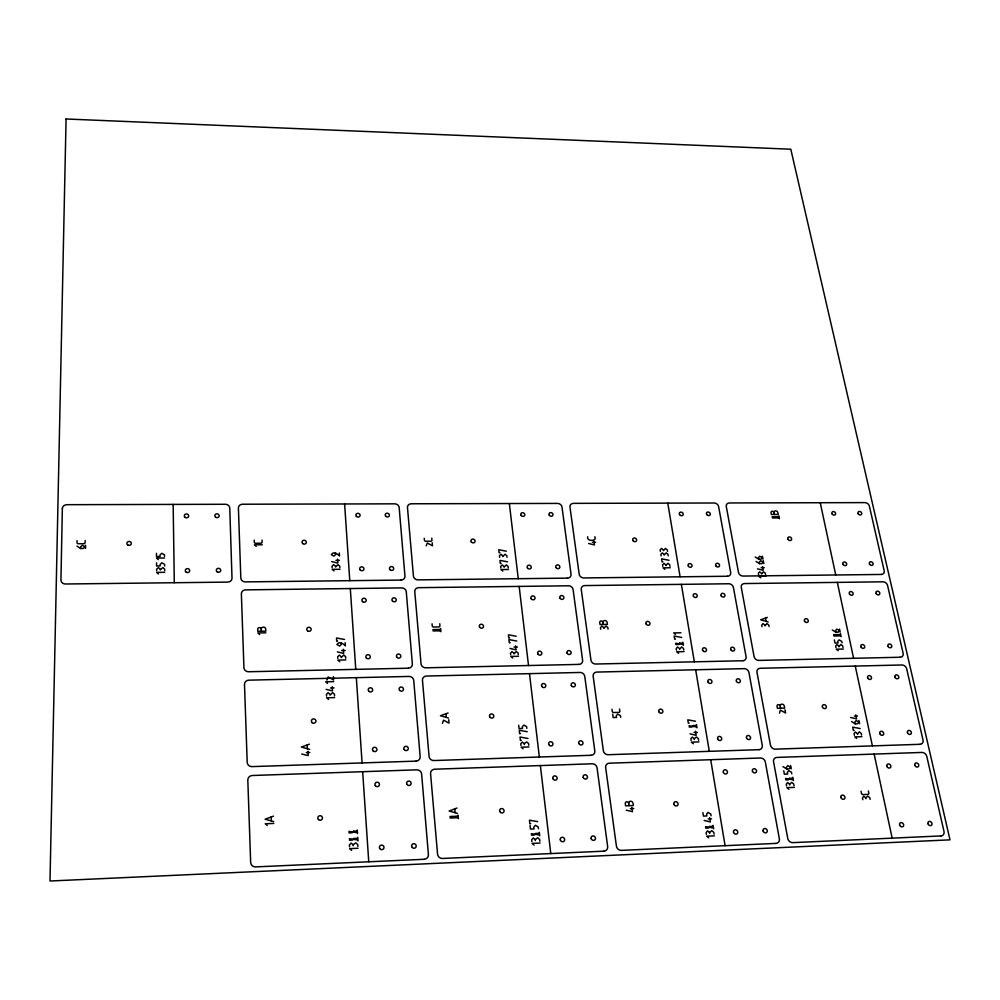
<?xml version="1.0" encoding="UTF-8"?>
<svg xmlns="http://www.w3.org/2000/svg" width="1000" height="1000" viewBox="0 0 1000 1000"><rect width="100%" height="100%" fill="white"/><g stroke="black" fill="none" stroke-linecap="round" stroke-linejoin="round"><path stroke-width="1.5" d="M85.162 540.525L85.138 542.5A1.35 1.188 -4.1 0 1 83.763 543.7L78.338 543.737A1.363 1.188 -4.4 0 1 77 542.562L77.038 540.588M85.512 548.438L85.55 545.275M80.538 548.488L80.562 546.9L82.387 545.3L85.087 546.862L83.25 548.462L80.538 548.488L76.95 546.125M779.55 713.138L780.288 710.125L785.6 712.962L784.987 709.737M442.438 723.312L443.575 720.15L449.025 723.125L448.713 719.737M426.213 545.837L427.3 543.025L432.463 545.788L432.188 542.75M326.925 680.113L328.175 677L333.6 679.963L333.4 676.625M865.9 798.725L865.725 797.875L867.8 796.1L869.788 797.712L870.138 799.4M857.412 734.35L859.287 731.838L861.237 733.413L861.575 735.037M789.737 785L789.575 784.15L791.725 782.375L793.7 784L794.013 785.688M709.688 833.4L709.538 832.525L711.812 830.662L713.8 832.337L714.087 834.1M838.95 646.812L840.8 644.45L842.688 645.962L843.012 647.5M694.338 739.55L694.2 738.725L696.425 736.988L698.35 738.587L698.625 740.25M764.987 625.887L766.912 623.55L768.787 625.05L769.087 626.587M761.575 574.038L763.475 571.775L765.312 573.25L765.6 574.738M535.337 840.55L535.237 839.65L537.7 837.75L539.675 839.463L539.888 841.25M679.575 649.325L681.625 646.912L683.5 648.462L683.763 650.037M524.35 744.55L524.25 743.7L526.65 741.912L528.587 743.562L528.775 745.25M665.875 565.55L667.887 563.275L669.712 564.763L669.963 566.263M603.85 628.387L605.975 626L607.85 627.537L608.075 629.1M664.163 555.087L666.162 552.837L667.987 554.312L668.238 555.8M663.438 550.625L665.438 548.375L667.262 549.85L667.5 551.337M353.188 845.713L353.125 844.8L355.788 842.85L357.762 844.6L357.887 846.438M513.975 653.962L516.237 651.5L518.112 653.075L518.3 654.688M504.05 567.212L506.262 564.9L508.088 566.413L508.263 567.938M502.825 556.538L505.037 554.237L506.85 555.75L507.025 557.263M330.05 695.175L332.575 692.575L334.462 694.212L334.562 695.9M341.25 657.562L343.738 655.037L345.6 656.65L345.712 658.288M335.513 567L337.938 564.637L339.75 566.175L339.85 567.737M160.212 569.963L162.862 567.55L164.675 569.113L164.688 570.712M456.95 808.037L449.113 811.025L457.45 813.375M273.463 816.15L265.125 819.212L273.7 821.612M767.325 617.388L760.662 619.8L768.2 621.987M448.075 713L440.438 715.75L448.55 718.05M309.413 744.175L301.337 747.05L309.688 749.4M358 848.263L349.637 848.637L351.613 850.387M540.1 843.05L532.075 843.4L534.062 845.125M714.388 835.85L706.7 836.188L708.7 837.862M530.737 823.7L529.85 823.737L529.45 820.188L537.612 821.637M708.175 818.975L711.575 818.825M630.337 808.675L633.787 808.538M273.775 823.438L265.3 823.775L267.262 825.537M794.338 787.375L786.912 787.65L788.875 789.287M786.725 769.025L789.188 768.938L790.512 767.212L787.738 765.625L786.4 767.35L786.725 769.025L782.962 766.637M521.263 740.387L520.4 740.413L520.013 737.025L528 738.475M854.163 730.375L853.363 730.4L852.688 727.15L860.2 728.55M306.2 752.575L309.85 752.463M528.975 746.95L521.163 747.212L523.1 748.85M698.9 741.912L691.413 742.15L693.35 743.763M861.925 736.663L854.725 736.9L856.675 738.475M854.375 716.137L857.55 716.05M689.137 723.088L688.312 723.112L687.775 719.825L695.5 721.25M520.487 733.612L519.625 733.65L519.237 730.275L527.212 731.725M855.188 723.825L857.575 723.75L858.825 722.087L856.1 720.55L854.85 722.212L855.188 723.825L851.5 721.5M694.013 732.475L697.337 732.375M334.663 697.588L326.613 697.788L328.512 699.438M333.7 681.625L325.688 681.812L327.562 683.45M330.513 688L334.075 687.913M345.825 659.938L337.875 660.1L339.75 661.725M518.488 656.3L510.863 656.45L512.75 658.037M675.475 639.163L674.663 639.175L674.15 636.05L681.7 637.475M510.163 642.775L509.312 642.788L508.95 639.587L516.725 641.038M341.688 650.562L345.213 650.487M514.038 647.113L517.413 647.05M684.025 651.612L676.712 651.762L678.6 653.312M843.35 649.05L836.312 649.2L838.2 650.713M680.925 632.788L673.65 632.925L675.525 634.45M337.575 641.225L336.7 641.237L336.5 637.975L344.5 639.462M509.613 637.975L508.775 637.987L508.413 634.8L516.163 636.25M835.875 632.2L838.2 632.163L839.438 630.6L836.787 629.113L835.55 630.675L835.875 632.2L832.275 629.963M341.2 642.788L338.562 642.837L336.9 644.5L339.65 646.087L341.3 644.425L341.2 642.788L344.862 645.163M265.863 632.812L257.838 632.95L259.688 634.562M765.888 576.225L758.888 576.312L760.738 577.788M758.725 559.2L761.05 559.188L762.312 557.688L759.7 556.237L758.438 557.725L758.725 559.2L755.2 557.025M501.138 563.425L500.312 563.425L499.963 560.375L507.55 561.838M662.887 561.825L662.087 561.838L661.6 558.85L668.975 560.275M759.575 563.638L761.9 563.612L763.162 562.125L760.562 560.662L759.287 562.163L759.575 563.638L756.05 561.45M339.95 569.3L332.225 569.375L334.038 570.925M164.713 572.312L156.65 572.388L158.463 573.975M508.438 569.475L501.012 569.55L502.837 571.062M670.212 567.762L663.062 567.837L664.9 569.325M761.137 567.712L764.237 567.675M335.475 553.013L332.912 553.038L331.3 554.6L333.963 556.125L335.575 554.562L335.475 553.013L339.05 555.3M499.925 552.762L499.1 552.775L498.762 549.738L506.325 551.2M164.537 558L156.512 558.075L158.312 559.65M335.95 560.375L339.375 560.35M262.213 544.763L254.4 544.825L256.2 546.362M592.425 542.325L595.638 542.312M301.688 754.038L308.188 755.575L307.962 751.213M704.137 820.45L710.375 821.938L709.663 817.6M626.2 810.163L632.487 811.663L631.875 807.3M326.125 689.362L332.475 690.888L332.225 686.7M690.062 733.85L696.15 735.325L695.462 731.188M337.362 651.875L343.638 653.4L343.375 649.287M850.65 717.463L856.562 718.913L855.7 714.887M509.95 648.4L516.05 649.887L515.588 645.875M331.737 561.587L337.837 563.075L337.587 559.2M588.575 543.475L594.4 544.925L593.875 541.2M757.463 568.862L763.188 570.288L762.475 566.575M761.425 573.288L759.587 571.825L758.325 573.325L758.612 574.812M838.787 646.038L836.9 644.525L835.662 646.1L835.987 647.65M764.837 625.125L762.975 623.612L761.688 625.175L761.975 626.725M663.312 549.888L661.488 548.413L660.15 549.913L660.387 551.4M664.038 554.35L662.212 552.875L660.875 554.375L661.112 555.862M665.75 564.8L663.925 563.325L662.575 564.837L662.825 566.337M857.237 733.538L855.3 731.975L854.05 733.65L854.388 735.275M865.725 797.875L863.737 796.25L862.463 798.012L862.812 799.7M679.45 648.538L677.562 647L676.2 648.612L676.45 650.188M603.737 627.612L601.875 626.075L600.45 627.663L600.675 629.237M789.575 784.15L787.6 782.525L786.275 784.275L786.587 785.962M502.738 555.788L500.925 554.275L499.45 555.812L499.625 557.337M503.963 566.45L502.137 564.938L500.662 566.487L500.838 568.013M694.2 738.725L692.262 737.113L690.875 738.825L691.137 740.487M513.888 653.162L512.013 651.587L510.5 653.225L510.688 654.837M709.538 832.525L707.55 830.85L706.125 832.675L706.413 834.425M335.462 566.225L333.65 564.675L332.025 566.25L332.125 567.812M524.25 743.7L522.325 742.05L520.775 743.8L520.975 745.5M341.2 656.737L339.338 655.125L337.675 656.812L337.775 658.462M535.237 839.65L533.25 837.938L531.675 839.812L531.875 841.6M330 694.325L328.113 692.688L326.425 694.412L326.512 696.1M160.2 569.163L158.4 567.587L156.625 569.2L156.637 570.8M353.125 844.8L351.15 843.05L349.412 844.963L349.525 846.8M820.238 502.725L835.738 574.987M837.325 582.388L853.6 658.288M855.263 666.062L872.387 745.888M874.137 754.075L892.163 838.138M839.5 629.062L840.15 632.125M840.475 633.65L841.125 636.725M858.888 720.462L859.575 723.688M842.038 642.875L841.712 641.338L839.05 639.85L837.812 641.413L838.138 642.95L835.025 643.025L834.375 639.938M868.363 790.987L868.812 793.088A1.363 1.137 47.1 0 1 867.85 794.4L862.987 794.587A1.363 1.137 47.1 0 1 861.5 793.375L861.062 791.275M778.913 515.887L779.488 518.763M774.087 512.688A2.037 1.663 33.5 0 1 775.625 510.887A2.037 1.663 33.5 0 1 777.887 512.675L778.25 514.462L771.413 514.487L771.05 512.7A1.625 1.338 33.5 0 1 772.288 511.262A1.625 1.338 33.5 0 1 774.087 512.688L774.45 514.475M762.412 556.213L762.975 559.163M763.263 560.638L763.838 563.6M765.475 618.062L766.112 621.375M780.263 706.213A2.188 1.863 41.8 0 1 781.888 704.15A2.188 1.863 41.8 0 1 784.287 706.1L784.675 708.112L777.412 708.325L777.038 706.3A1.75 1.487 41.7 0 1 778.337 704.65A1.75 1.487 41.7 0 1 780.263 706.213L780.65 708.238M790.6 765.525L791.237 768.863M792.825 777.25L793.462 780.612M791.775 773.9L791.462 772.225L788.675 770.638L787.35 772.375L787.675 774.05L784.375 774.175L783.75 770.825M667.775 503.125L680.1 576.8M681.363 584.362L694.325 661.825M695.662 669.775L709.3 751.338M710.7 759.712L725.088 845.688M682.875 642.163L683.388 645.3M696.45 724.525L697 727.825M713.075 825.337L713.65 828.825M711.075 815.788L710.788 814.05L707.962 812.425L706.55 814.225L706.838 815.962L703.438 816.1L702.875 812.638M594.837 536.725C597.487 541.575 586.388 541.675 587.638 536.775M619.525 709.075L619.825 711.125A1.325 1.175 37.7 0 1 618.737 712.4L613.7 712.537A1.325 1.188 37.6 0 1 612.263 711.338L611.975 709.275M620.712 717.312L620.475 715.662L617.712 714.087L616.263 715.788L616.5 717.438L613.138 717.537L612.663 714.225M603.013 622.513A2.138 1.875 32.2 0 1 604.788 620.525A2.138 1.875 32.2 0 1 607.112 622.45L607.4 624.4L600.013 624.525L599.738 622.575A1.713 1.5 32 0 1 601.15 620.975A1.713 1.5 32 0 1 603.013 622.513L603.3 624.475M628.725 803.487A2.288 2.062 44.8 0 1 630.575 801.237A2.288 2.062 44.8 0 1 633.038 803.325L633.35 805.5L625.588 805.8L625.275 803.625A1.825 1.65 44.7 0 1 626.763 801.825A1.825 1.65 44.7 0 1 628.725 803.487L629.038 805.662M509.35 503.537L518.25 578.7M519.163 586.413L528.525 665.525M529.487 673.637L539.35 757.013M540.363 765.575L550.775 853.562M539.3 832.288L539.712 835.863M526.825 728.35L526.625 726.675L523.85 725.062L522.312 726.8L522.513 728.487L519.05 728.587L518.675 725.225M538.438 828.737L538.237 826.963L535.375 825.3L533.8 827.15L534 828.925L530.45 829.075L530.05 825.512M440.625 628.513L440.913 631.712M458.075 815.138L458.4 818.713M431.763 538.2L431.938 540.087A1.262 1.125 19.2 0 1 430.788 541.237L425.788 541.275A1.275 1.125 18.9 0 1 424.438 540.15L424.263 538.25M439.75 623.725L439.925 625.725A1.3 1.175 22.2 0 1 438.762 626.938L433.638 627.025A1.3 1.188 21.8 0 1 432.238 625.85L432.062 623.85M445.962 713.763L446.3 717.412M454.775 808.875L455.138 812.725M344.613 503.963L349.787 580.675M350.312 588.55L355.763 669.362M356.325 677.663L362.075 762.938M362.663 771.7L368.75 861.787M339.325 552.975L339.525 556.075M345.138 642.712L345.35 645.975M357.287 829.975L357.525 833.612M357.762 837.262L358 840.913M307.175 744.975L307.375 748.75M262.025 540.112L262.1 542.05A1.3 1.163 7.1 0 1 260.85 543.225L255.637 543.263A1.3 1.163 6.7 0 1 254.288 542.1L254.213 540.163M271.15 817L271.312 820.95M261.262 629.212A2.225 2.037 6.1 0 1 263.4 627.125A2.225 2.037 6.1 0 1 265.712 629.138L265.8 631.175L257.775 631.312L257.7 629.275A1.787 1.638 5.7 0 1 259.413 627.6A1.787 1.638 5.7 0 1 261.262 629.212L261.35 631.25M173.162 504.412L174.3 582.725M164.525 556.425L164.513 554.85L161.812 553.288L160.05 554.888L160.075 556.462L156.5 556.5L156.475 553.337M164.638 565.938L164.613 564.35L161.925 562.788L160.15 564.388L160.162 565.975L156.588 566.013L156.562 562.837M62.35 508.575L60.938 580A4.6 4.05 -6.6 0 0 65.462 584L227.712 582.1A4.425 3.975 4 0 0 232 578.075L229.762 508.062A4.325 3.8 5.2 0 0 225.325 504.275L66.912 504.688A4.487 3.875 -3.8 0 0 62.35 508.575M66.075 118.987L50 881.012L950 839.85L790.788 149.213L66.075 118.987M789.613 778.337L788.45 779.825L785.85 779.912L785.575 778.487L792.487 779.675L792.212 778.238L789.613 778.337M709.737 826.488L708.487 828.037L705.8 828.15L705.562 826.663L712.663 827.862L712.412 826.375L709.737 826.488M693.188 725.575L691.975 727.025L689.35 727.1L689.125 725.7L696.038 726.9L695.812 725.5L693.188 725.575M535.75 833.475L534.375 835.062L531.562 835.175L531.4 833.662L538.725 834.875L538.55 833.35L535.75 833.475M679.675 643.138L678.475 644.5L675.925 644.55L675.7 643.213L682.45 644.412L682.237 643.088L679.675 643.138M353.537 831.188L352.013 832.8L349.1 832.925L349 831.375L356.55 832.613L356.45 831.062L353.537 831.188M354 838.475L352.475 840.1L349.55 840.225L349.45 838.675L357.025 839.9L356.925 838.35L354 838.475M424.2 859.287L255.6 866.9A4.775 4.675 -13.9 0 1 250.662 862.438L247.812 780.113A4.662 4.462 -1.4 0 1 252.325 775.5L416.775 769.837A4.55 4.325 28.9 0 1 421.625 774.038L428.4 854.5A4.675 4.5 41.6 0 1 424.2 859.287M603.862 851.175L442.512 858.462A4.675 4.475 43 0 1 437.55 854.087L430.575 773.725A4.55 4.3 31 0 1 434.663 769.212L592.212 763.787A4.513 4.088 40.8 0 1 597.075 767.913L607.65 846.5A4.65 4.237 47.9 0 1 603.862 851.175M775.95 843.4L621.4 850.375A4.65 4.213 48.1 0 1 616.413 846.112L605.662 767.613A4.513 4.062 41.4 0 1 609.35 763.2L760.438 758A4.487 3.862 44.4 0 1 765.325 762.025L779.362 838.838A4.625 4 49 0 1 775.95 843.4M940.938 835.938L792.763 842.638A4.625 3.975 49 0 1 787.763 838.462L773.55 761.737A4.487 3.85 44.6 0 1 776.888 757.425L921.888 752.438A4.462 3.65 45.8 0 1 926.775 756.375L944 831.488A4.6 3.775 49.1 0 1 940.938 835.938M457.287 816.2L450.037 816.5L450.175 818.012L457.438 817.712L457.287 816.2M416.05 761.125L252 766.612A4.638 4.425 -0.2 0 1 247.2 762.337L244.5 684.488A4.537 4.225 3.2 0 1 248.9 680.163L409.038 676.438A4.425 4.1 21.7 0 1 413.738 680.475L420.163 756.65A4.525 4.275 27.1 0 1 416.05 761.125M591.087 755.288L433.9 760.537A4.525 4.263 29.2 0 1 429.062 756.363L422.463 680.263A4.425 4.075 23.4 0 1 426.45 676.038L580.05 672.463A4.363 3.9 33.9 0 1 584.775 676.413L594.8 750.913A4.487 4.062 39.4 0 1 591.087 755.288M758.925 749.675L608.188 754.712A4.475 4.037 40 0 1 603.337 750.625L593.15 676.213A4.363 3.887 34.7 0 1 596.763 672.075L744.212 668.65A4.325 3.7 39.4 0 1 748.95 672.513L762.275 745.4A4.45 3.837 43.4 0 1 758.925 749.675M920.025 744.3L775.337 749.137A4.45 3.812 43.7 0 1 770.475 745.138L756.988 672.325A4.325 3.688 39.7 0 1 760.263 668.275L901.925 664.987A4.3 3.513 41.9 0 1 906.675 668.775L923.037 740.113A4.425 3.625 45.1 0 1 920.025 744.3M408.35 668.2L248.588 671.75A4.525 4.188 3.6 0 1 243.925 667.663L241.375 593.925A4.425 4 5.2 0 1 245.65 589.862L401.688 587.9A4.312 3.887 18.3 0 1 406.275 591.763L412.35 663.988A4.4 4.062 20.9 0 1 408.35 668.2M578.975 664.4L425.725 667.812A4.4 4.037 22.5 0 1 421.037 663.8L414.775 591.65A4.3 3.875 19.6 0 1 418.675 587.675L568.5 585.788A4.237 3.725 29 0 1 573.1 589.575L582.612 660.288A4.338 3.875 32.9 0 1 578.975 664.4M742.775 660.75L595.65 664.025A4.338 3.85 33.7 0 1 590.938 660.1L581.263 589.475A4.237 3.7 29.8 0 1 584.812 585.575L728.787 583.763A4.2 3.538 35.1 0 1 733.413 587.475L746.075 656.725A4.3 3.675 38.5 0 1 742.775 660.75M900.163 657.25L758.8 660.4A4.3 3.65 38.9 0 1 754.075 656.55L741.263 587.375A4.188 3.525 35.5 0 1 744.475 583.562L882.938 581.812A4.162 3.362 38.5 0 1 887.562 585.45L903.138 653.312A4.275 3.487 41.3 0 1 900.163 657.25M440 630.8L433.113 630.925L432.987 629.562L439.875 629.45L440 630.8M839.9 634.55L833.637 634.675L833.913 635.975L840.175 635.85L839.9 634.55M401.037 580.075L245.362 581.9A4.4 3.962 5.4 0 1 240.825 577.975L238.4 508.038A4.312 3.8 6.3 0 1 242.575 504.225L394.712 503.837A4.2 3.688 16.4 0 1 399.175 507.55L404.95 576.125A4.288 3.85 17.9 0 1 401.037 580.075M567.475 578.125L417.987 579.875A4.288 3.837 19.1 0 1 413.425 576.038L407.475 507.525A4.2 3.675 17.4 0 1 411.287 503.787L557.525 503.413A4.125 3.55 25.5 0 1 562 507.05L571.038 574.263A4.213 3.688 28.3 0 1 567.475 578.125M727.425 576.25L583.763 577.938A4.213 3.675 29.1 0 1 579.175 574.175L569.975 507.025A4.125 3.525 26.3 0 1 573.462 503.363L714.125 503A4.075 3.388 31.6 0 1 718.612 506.575L730.662 572.463A4.175 3.513 34.4 0 1 727.425 576.25M881.263 574.45L743.075 576.062A4.175 3.5 34.8 0 1 738.487 572.375L726.287 506.55A4.075 3.375 32.1 0 1 729.45 502.962L864.862 502.612A4.037 3.225 35.4 0 1 869.362 506.112L884.188 570.737A4.138 3.337 37.9 0 1 881.263 574.45M778.587 517.938L772.463 517.962L772.212 516.75L778.337 516.712L778.587 517.938M312.137 722.6A2.263 2.138 10.9 0 0 315.875 721.575A2.263 2.138 10.9 0 0 312.987 719A2.263 2.138 10.9 0 0 312.137 722.6M368.825 691.213A2.225 2.075 17.8 0 0 372.575 690.562A2.225 2.075 17.8 0 0 369.963 687.8A2.225 2.075 17.8 0 0 368.825 691.213M372.912 750.688A2.263 2.15 21 0 0 376.788 750.362A2.263 2.15 21 0 0 374.425 747.288A2.263 2.15 21 0 0 372.912 750.688M399.55 690.288A2.225 2.062 21.3 0 0 403.325 689.987A2.225 2.062 21.3 0 0 401 687.025A2.225 2.062 21.3 0 0 399.55 690.288M404.162 749.5A2.263 2.138 25.3 0 0 408.038 749.55A2.263 2.138 25.3 0 0 406 746.287A2.263 2.138 25.3 0 0 404.162 749.5M804.525 621.1A2.112 1.762 38.4 0 0 807.962 621.912A2.112 1.762 38.4 0 0 806.462 618.737A2.112 1.762 38.4 0 0 804.525 621.1M876.112 593.438A2.087 1.7 38.6 0 0 879.463 594.388A2.087 1.7 38.6 0 0 878.075 591.237A2.087 1.7 38.6 0 0 876.112 593.438M860.95 646.875A2.138 1.75 40.5 0 0 864.375 647.837A2.138 1.75 40.5 0 0 862.962 644.6A2.138 1.75 40.5 0 0 860.95 646.875M849.425 593.812A2.087 1.713 38.2 0 0 852.788 594.763A2.087 1.713 38.2 0 0 851.413 591.613A2.087 1.713 38.2 0 0 849.425 593.812M888.037 646.312A2.138 1.737 40.8 0 0 891.438 647.275A2.138 1.737 40.8 0 0 890.013 644.038A2.138 1.737 40.8 0 0 888.037 646.312M578.837 743.45A2.237 2.025 38.4 0 0 582.525 744.362A2.237 2.025 38.4 0 0 581.188 740.837A2.237 2.025 38.4 0 0 578.837 743.45M489.75 716.938A2.225 2.05 31.2 0 0 493.525 717.212A2.225 2.05 31.2 0 0 491.637 713.938A2.225 2.05 31.2 0 0 489.75 716.938M571.362 685.575A2.188 1.963 34.1 0 0 575.025 686.125A2.188 1.963 34.1 0 0 573.387 682.837A2.188 1.963 34.1 0 0 571.362 685.575M541.763 686.3A2.2 1.988 32.6 0 0 545.45 686.862A2.2 1.988 32.6 0 0 543.825 683.55A2.2 1.988 32.6 0 0 541.763 686.3M548.75 744.4A2.237 2.05 37.1 0 0 552.463 745.325A2.237 2.05 37.1 0 0 551.15 741.787A2.237 2.05 37.1 0 0 548.75 744.4M318.488 819.562A2.325 2.263 13.2 0 0 322.375 818.612A2.325 2.263 13.2 0 0 319.538 815.788A2.325 2.263 13.2 0 0 318.488 819.562M379.575 848.238A2.338 2.275 34.1 0 0 383.55 848.787A2.338 2.275 34.1 0 0 381.95 845.113A2.338 2.275 34.1 0 0 379.575 848.238M411.725 846.625A2.338 2.25 38.8 0 0 415.625 847.55A2.338 2.25 38.8 0 0 414.35 843.763A2.338 2.25 38.8 0 0 411.725 846.625M406.887 784.287A2.288 2.175 28.8 0 0 410.812 784.488A2.288 2.175 28.8 0 0 408.888 781.087A2.288 2.175 28.8 0 0 406.887 784.287M375.312 785.612A2.288 2.2 24 0 0 379.25 785.462A2.288 2.2 24 0 0 377.038 782.225A2.288 2.2 24 0 0 375.312 785.612M499.75 811.375A2.3 2.15 40.8 0 0 503.562 812.3A2.3 2.15 40.8 0 0 502.262 808.612A2.3 2.15 40.8 0 0 499.75 811.375M583.237 777.438A2.263 2.062 41.3 0 0 586.938 778.5A2.263 2.062 41.3 0 0 585.725 774.875A2.263 2.062 41.3 0 0 583.237 777.438M552.888 778.538A2.263 2.075 40.1 0 0 556.6 779.6A2.263 2.075 40.1 0 0 555.4 775.962A2.263 2.075 40.1 0 0 552.888 778.538M560.3 839.837A2.325 2.138 46.4 0 0 563.987 841.263A2.325 2.138 46.4 0 0 563.125 837.438A2.325 2.138 46.4 0 0 560.3 839.837M591.15 838.5A2.312 2.125 46.9 0 0 594.825 839.912A2.312 2.125 46.9 0 0 593.938 836.1A2.312 2.125 46.9 0 0 591.15 838.5M763.1 830.9A2.3 2 48.4 0 0 766.65 832.45A2.3 2 48.4 0 0 765.763 828.7A2.3 2 48.4 0 0 763.1 830.9M752.45 771.225A2.25 1.95 44.8 0 0 756.025 772.438A2.25 1.95 44.8 0 0 754.85 768.863A2.25 1.95 44.8 0 0 752.45 771.225M673.863 804.15A2.288 2.025 45.7 0 0 677.475 805.537A2.288 2.025 45.7 0 0 676.513 801.838A2.288 2.025 45.7 0 0 673.863 804.15M733.525 832.188A2.312 2.025 48.3 0 0 737.1 833.75A2.312 2.025 48.3 0 0 736.237 829.975A2.312 2.025 48.3 0 0 733.525 832.188M723.337 772.275A2.25 1.963 44.4 0 0 726.925 773.5A2.25 1.963 44.4 0 0 725.775 769.9A2.25 1.963 44.4 0 0 723.337 772.275M730.8 649.725A2.15 1.837 37.9 0 0 734.312 650.475A2.15 1.837 37.9 0 0 732.763 647.237A2.15 1.837 37.9 0 0 730.8 649.725M721.162 595.75A2.1 1.787 35.2 0 0 724.613 596.487A2.1 1.787 35.2 0 0 723.1 593.35A2.1 1.787 35.2 0 0 721.162 595.75M693.4 596.138A2.112 1.8 34.4 0 0 696.875 596.888A2.112 1.8 34.4 0 0 695.375 593.737A2.112 1.8 34.4 0 0 693.4 596.138M646.162 624.075A2.138 1.85 34 0 0 649.712 624.538A2.138 1.85 34 0 0 647.975 621.413A2.138 1.85 34 0 0 646.162 624.075M702.625 650.312A2.15 1.85 37.2 0 0 706.162 651.062A2.15 1.85 37.2 0 0 704.625 647.812A2.15 1.85 37.2 0 0 702.625 650.312M867.688 677.925A2.163 1.787 41.9 0 0 871.125 678.975A2.163 1.787 41.9 0 0 869.788 675.65A2.163 1.787 41.9 0 0 867.688 677.925M907.463 732.65A2.212 1.812 44.7 0 0 910.888 734.038A2.212 1.812 44.7 0 0 909.8 730.562A2.212 1.812 44.7 0 0 907.463 732.65M879.75 733.538A2.212 1.825 44.4 0 0 883.188 734.925A2.212 1.825 44.4 0 0 882.138 731.438A2.212 1.825 44.4 0 0 879.75 733.538M895 677.25A2.163 1.762 42.2 0 0 898.425 678.3A2.163 1.762 42.2 0 0 897.062 674.987A2.163 1.762 42.2 0 0 895 677.25M822.4 706.888A2.188 1.837 42.5 0 0 825.837 708.225A2.188 1.837 42.5 0 0 824.788 704.775A2.188 1.837 42.5 0 0 822.4 706.888M307.475 630.737A2.212 2.025 10.5 0 0 311.112 629.788A2.212 2.025 10.5 0 0 308.3 627.337A2.212 2.025 10.5 0 0 307.475 630.737M362.537 601.575A2.175 1.975 15.3 0 0 366.15 600.85A2.175 1.975 15.3 0 0 363.5 598.3A2.175 1.975 15.3 0 0 362.537 601.575M392.475 600.988A2.163 1.95 17.8 0 0 396.138 600.612A2.163 1.95 17.8 0 0 393.75 597.85A2.163 1.95 17.8 0 0 392.475 600.988M366.388 657.95A2.212 2.037 16.7 0 0 370.15 657.525A2.212 2.037 16.7 0 0 367.738 654.688A2.212 2.037 16.7 0 0 366.388 657.95M396.962 657.312A2.2 2.025 19.7 0 0 400.688 656.888A2.2 2.025 19.7 0 0 398.263 654.05A2.2 2.025 19.7 0 0 396.962 657.312M843.025 564.3A2.062 1.688 36.9 0 0 846.375 565.125A2.062 1.688 36.9 0 0 844.887 562.05A2.062 1.688 36.9 0 0 843.025 564.3M832.038 513.763A2.025 1.638 34.9 0 0 835.337 514.587A2.025 1.638 34.9 0 0 833.888 511.613A2.025 1.638 34.9 0 0 832.038 513.763M858.15 513.663A2.025 1.625 35.5 0 0 861.438 514.475A2.025 1.625 35.5 0 0 859.963 511.512A2.025 1.625 35.5 0 0 858.15 513.663M869.5 564.025A2.062 1.663 37.4 0 0 872.837 564.837A2.062 1.663 37.4 0 0 871.338 561.788A2.062 1.663 37.4 0 0 869.5 564.025M787.938 539.2A2.05 1.688 34.8 0 0 791.3 540.013A2.05 1.688 34.8 0 0 789.85 536.975A2.05 1.688 34.8 0 0 787.938 539.2M186.337 572.288A2.225 1.988 1.3 0 0 189.713 570.662A2.225 1.988 1.3 0 0 186.425 568.85A2.225 1.988 1.3 0 0 186.337 572.288M217.2 571.85A2.212 1.975 3.5 0 0 220.712 570.538A2.212 1.975 3.5 0 0 217.65 568.45A2.212 1.975 3.5 0 0 217.2 571.85M185.15 517.388A2.188 1.925 2.6 0 0 188.65 516.138A2.188 1.925 2.6 0 0 185.637 514.087A2.188 1.925 2.6 0 0 185.15 517.388M215.7 517.263A2.175 1.913 4.5 0 0 219.15 516.013A2.175 1.913 4.5 0 0 216.137 513.975A2.175 1.913 4.5 0 0 215.7 517.263M128.025 545.15A2.237 1.963 -1.6 0 0 131.325 543.362A2.237 1.963 -1.6 0 0 127.925 541.75A2.237 1.963 -1.6 0 0 128.025 545.15M707.987 681.975A2.175 1.887 38.9 0 0 711.538 682.887A2.175 1.887 38.9 0 0 710.163 679.538A2.175 1.887 38.9 0 0 707.987 681.975M717.638 738.8A2.225 1.938 42.3 0 0 721.175 740.062A2.225 1.938 42.3 0 0 720.1 736.525A2.225 1.938 42.3 0 0 717.638 738.8M658.838 711.688A2.2 1.938 39.2 0 0 662.438 712.638A2.2 1.938 39.2 0 0 661.087 709.2A2.2 1.938 39.2 0 0 658.838 711.688M736.413 681.263A2.175 1.863 39.6 0 0 739.938 682.188A2.175 1.863 39.6 0 0 738.538 678.838A2.175 1.863 39.6 0 0 736.413 681.263M746.488 737.875A2.225 1.913 42.8 0 0 750.025 739.137A2.225 1.913 42.8 0 0 748.913 735.612A2.225 1.913 42.8 0 0 746.488 737.875M632.987 540.588A2.075 1.775 30 0 0 636.462 540.913A2.075 1.775 30 0 0 634.625 537.987A2.075 1.775 30 0 0 632.987 540.588M715.85 565.812A2.087 1.75 33.8 0 0 719.3 566.3A2.087 1.75 33.8 0 0 717.562 563.3A2.087 1.75 33.8 0 0 715.85 565.812M688.325 566.1A2.087 1.775 33 0 0 691.787 566.587A2.087 1.775 33 0 0 690.062 563.575A2.087 1.775 33 0 0 688.325 566.1M679.55 514.562A2.05 1.713 30.8 0 0 682.962 515.062A2.05 1.713 30.8 0 0 681.275 512.137A2.05 1.713 30.8 0 0 679.55 514.562M706.675 514.462A2.05 1.7 31.6 0 0 710.062 514.95A2.05 1.7 31.6 0 0 708.363 512.038A2.05 1.7 31.6 0 0 706.675 514.462M840.9 797.412A2.275 1.913 47.1 0 0 844.388 798.925A2.275 1.913 47.1 0 0 843.438 795.288A2.275 1.913 47.1 0 0 840.9 797.412M914.788 765.188A2.237 1.837 46.1 0 0 918.225 766.675A2.237 1.837 46.1 0 0 917.212 763.125A2.237 1.837 46.1 0 0 914.788 765.188M899.613 824.963A2.3 1.9 48.7 0 0 903.125 826.475A2.3 1.9 48.7 0 0 902.113 822.8A2.3 1.9 48.7 0 0 899.613 824.963M886.85 766.2A2.237 1.863 46 0 0 890.3 767.688A2.237 1.863 46 0 0 889.312 764.125A2.237 1.863 46 0 0 886.85 766.2M927.975 823.725A2.3 1.887 48.7 0 0 931.475 825.238A2.3 1.887 48.7 0 0 930.438 821.575A2.3 1.887 48.7 0 0 927.975 823.725M471.337 541.938A2.1 1.85 21.9 0 0 474.9 541.9A2.1 1.85 21.9 0 0 472.8 539.087A2.1 1.85 21.9 0 0 471.337 541.938M556.125 567.675A2.1 1.837 27.5 0 0 559.663 567.788A2.1 1.837 27.5 0 0 557.663 564.888A2.1 1.837 27.5 0 0 556.125 567.675M521.1 515.4A2.075 1.8 24 0 0 524.612 515.538A2.075 1.8 24 0 0 522.663 512.7A2.075 1.8 24 0 0 521.1 515.4M549.3 515.288A2.075 1.787 25.4 0 0 552.788 515.425A2.075 1.787 25.4 0 0 550.825 512.6A2.075 1.787 25.4 0 0 549.3 515.288M527.5 567.975A2.112 1.85 26 0 0 531.062 568.088A2.112 1.85 26 0 0 529.075 565.175A2.112 1.85 26 0 0 527.5 567.975M302.738 543.562A2.15 1.925 10.3 0 0 306.288 542.675A2.15 1.925 10.3 0 0 303.525 540.325A2.15 1.925 10.3 0 0 302.738 543.562M356.45 516.388A2.125 1.863 14 0 0 360.012 515.862A2.125 1.863 14 0 0 357.525 513.337A2.125 1.863 14 0 0 356.45 516.388M360.25 570.05A2.15 1.925 14.8 0 0 363.862 569.475A2.15 1.925 14.8 0 0 361.35 566.888A2.15 1.925 14.8 0 0 360.25 570.05M385.788 516.275A2.112 1.863 16 0 0 389.312 515.737A2.112 1.863 16 0 0 386.825 513.225A2.112 1.863 16 0 0 385.788 516.275M390.05 569.738A2.15 1.925 17 0 0 393.638 569.163A2.15 1.925 17 0 0 391.112 566.587A2.15 1.925 17 0 0 390.05 569.738M479.625 627.175A2.163 1.95 25.4 0 0 483.3 627.288A2.163 1.95 25.4 0 0 481.312 624.25A2.163 1.95 25.4 0 0 479.625 627.175M560.062 598.288A2.125 1.875 29 0 0 563.65 598.562A2.125 1.875 29 0 0 561.775 595.538A2.125 1.875 29 0 0 560.062 598.288M537.9 654.025A2.175 1.95 30.5 0 0 541.562 654.287A2.175 1.95 30.5 0 0 539.675 651.15A2.175 1.95 30.5 0 0 537.9 654.025M567.15 653.238A2.163 1.938 32 0 0 570.775 653.825A2.163 1.938 32 0 0 569.175 650.575A2.163 1.938 32 0 0 567.15 653.238M531.175 598.688A2.138 1.887 27.4 0 0 534.788 598.975A2.138 1.887 27.4 0 0 532.938 595.925A2.138 1.887 27.4 0 0 531.175 598.688"/></g></svg>
